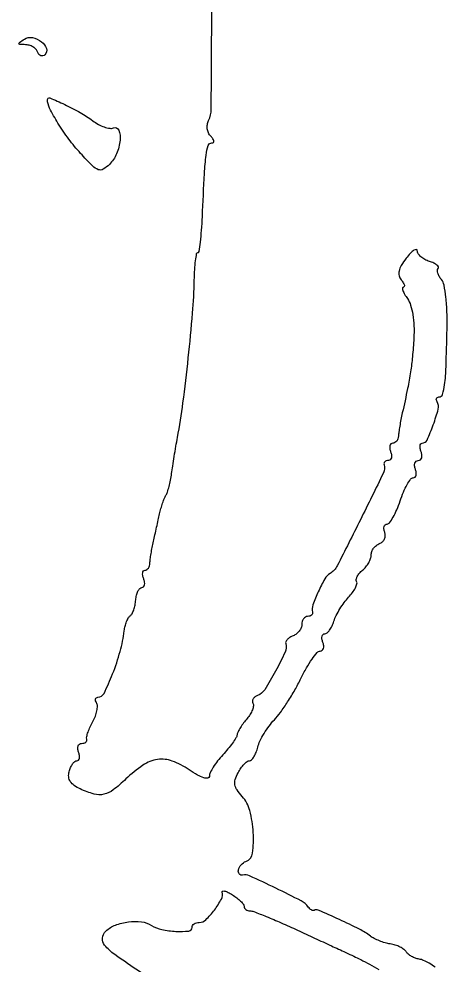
# Model space of a CAD drawing. Extents: x 0 to 367, y 0 to 579.
# Drawn here: x 236.1 to 310.3, y 267.6 to 431.5 of the extents above; entities that cross this region are included whole.
import ezdxf

# ---------------------------------------------------------------- set-up
doc = ezdxf.new("R2010")
doc.units = 0

msp = doc.modelspace()

# ---------------------------------------------------------------- linework, layer by layer
for points in [[(308.050298, 267.27012, 0.025346), (307.035079, 267.921438, 0.026182), (306.059344, 268.41387, 0.067427), (305.302132, 268.63192, -0.050902), (304.641641, 268.798774, -0.041953), (303.981744, 269.103829, -0.043646), (303.419072, 269.492177, -0.08165), (303.056697, 269.908262, 0.099399), (302.661676, 270.330828, 0.040303), (301.982677, 270.73818, 0.037838), (301.158664, 271.071288, 0.039291), (300.304121, 271.271359, -0.03222), (299.39799, 271.470052, -0.023315), (298.41876, 271.802075, -0.02369), (297.514591, 272.206822, -0.046457), (296.847531, 272.62607, 0.046079), (294.955905, 273.81695, 0.010176), (291.500337, 275.48372, 0.004107), (287.80804, 277.136396, 0.25176), (287.111803, 277.08014, -0.201681), (286.918121, 277.045721, -0.07684), (286.657922, 277.148301, -0.060058), (286.374524, 277.363241, -0.042486), (286.111803, 277.66459, 0.11533), (284.888443, 278.714082, 0.006816), (280.492842, 280.923567, 0.005328), (275.957324, 283.067037, 0.169123), (274.75, 283.182998, -0.295988), (274.169421, 283.385906, -0.227992), (274.025598, 284.05834, -0.117559), (274.498291, 284.985098, -0.125322), (275.328743, 285.572656, 0.274396), (276.456065, 286.999157, 0.047958), (276.589304, 290.56685, 0.048714), (275.993535, 294.358159, 0.121216), (274.670296, 296.812485, -0.036008), (273.790767, 297.937035, -0.105216), (273.425526, 298.845951, -0.116687), (273.480813, 299.767968, -0.049836), (273.95548, 300.916813, -0.029666), (274.445178, 301.714257, -0.036962), (274.994439, 302.388064, -0.040289), (275.523167, 302.863573, -0.164439), (275.926776, 303, 0.205502), (276.296421, 303.158624, 0.05196), (276.704383, 303.688368, 0.044346), (277.0834, 304.446137, 0.032323), (277.371335, 305.343379, -0.050819), (277.758656, 306.412892, -0.023968), (278.459584, 307.705335, -0.023462), (279.329963, 309.000286, -0.030513), (280.250101, 310.093379, 0.034002), (281.28936, 311.345597, 0.013608), (282.543413, 313.188368, 0.013393), (283.79217, 315.254999, 0.016464), (284.840512, 317.25, -0.016513), (285.79697, 319.06971, -0.023859), (286.769313, 320.604688, -0.021195), (287.652452, 321.755014, -0.221956), (288.177142, 322, 0.170685), (288.523965, 322.121948, 0.150179), (288.740324, 322.440625, 0.106283), (288.782422, 322.925857, 0.060368), (288.638374, 323.5, -0.051648), (288.483553, 324.07457, -0.093714), (288.496589, 324.559375, -0.14285), (288.669198, 324.877186, -0.199971), (288.963997, 325, 0.183433), (289.35816, 325.14964, 0.053347), (289.803095, 325.638356, 0.045883), (290.224687, 326.341285, 0.035318), (290.554948, 327.173125, -0.0393), (290.95098, 328.147949, -0.020844), (291.583471, 329.289026, -0.020617), (292.331511, 330.40856, -0.029947), (293.087755, 331.324569, 0.028945), (293.760321, 332.135909, 0.040339), (294.255951, 332.937736, 0.045955), (294.531348, 333.624924, 0.213898), (294.47643, 334.038137, -0.191292), (294.410534, 334.409626, -0.070343), (294.592894, 334.920409, -0.056805), (294.974545, 335.482044, -0.041956), (295.51101, 336.009138, 0.049516), (296.080747, 336.586072, 0.041873), (296.562609, 337.295764, 0.043783), (296.892723, 338.024646, 0.08464), (297, 338.65383, -0.091755), (297.107308, 339.233658, -0.066728), (297.422077, 339.81086, -0.06516), (297.887578, 340.298035, -0.078058), (298.436858, 340.614144, 0.097642), (298.943756, 340.932703, 0.097606), (299.291883, 341.419866, 0.098266), (299.427645, 341.999793, 0.100452), (299.329869, 342.582759, -0.058109), (299.191141, 343.125334, -0.103197), (299.223938, 343.583685, -0.148839), (299.41786, 343.884503, -0.177501), (299.732952, 344, 0.239396), (300.176329, 344.225191, 0.028828), (300.789505, 345.175, 0.029231), (301.425391, 346.46762, 0.019991), (302, 348, -0.019991), (302.574609, 349.53238, -0.029231), (303.210495, 350.825, -0.028828), (303.823671, 351.774809, -0.239396), (304.267048, 352, 0.189301), (304.579312, 352.122617, 0.145968), (304.766733, 352.440625, 0.098089), (304.7896, 352.925566, 0.054547), (304.638374, 353.5, -0.062927), (304.497466, 354.07401, -0.109632), (304.547812, 354.559375, -0.151303), (304.776585, 354.878421, -0.163532), (305.138374, 355, 0.163532), (305.500163, 355.121579, 0.151303), (305.728935, 355.440625, 0.109632), (305.779282, 355.92599, 0.062927), (305.638374, 356.5, -0.042283), (305.471865, 357.074955, -0.078337), (305.451983, 357.559375, -0.126864), (305.574632, 357.877747, -0.242254), (305.812147, 358, 0.291978), (306.651176, 358.535619, 0.021473), (307.742268, 361.178474, 0.023426), (308.594494, 363.916531, 0.204918), (308.409432, 365.146542, -0.075775), (308.270546, 365.47293, -0.152916), (308.285049, 365.749297, -0.186884), (308.447251, 365.932225, -0.119533), (308.726697, 366, 0.327497), (309.350808, 366.4579, 0.046642), (309.70517, 368.1073, 0.021235), (309.940445, 371.199335, 0.002846), (310.121906, 377.72786, 0.013897), (310.105115, 380.675824, 0.019805), (309.913937, 383.286757, 0.019171), (309.596401, 385.373158, 0.126507), (309.149495, 386.319869, -0.042833), (308.757844, 386.883701, -0.05922), (308.516383, 387.449763, -0.074649), (308.450237, 387.933596, -0.195497), (308.584036, 388.250703, 0.31754), (308.63029, 388.519416, 0.1115), (308.37462, 388.844415, 0.062514), (307.831335, 389.182975, 0.031282), (307.075361, 389.476082, -0.048108), (306.279802, 389.815701, -0.055258), (305.603105, 390.288676, -0.063532), (305.136956, 390.816447, -0.145459), (304.977764, 391.317388, 0.382497), (304.787136, 391.522238, 0.172551), (304.401776, 391.423408, 0.058699), (303.783773, 390.892164, 0.022088), (303.048178, 390.01762, 0.028705), (302.209046, 388.785128, 0.079192), (301.818298, 387.813326, 0.116433), (301.824458, 386.999998, 0.11382), (302.192859, 386.26762, -0.030247), (302.549698, 385.780511, -0.071543), (302.736355, 385.372363, -0.161108), (302.727693, 385.112944, -0.314259), (302.565741, 385, 0.419129), (302.414624, 384.84633, 0.081492), (302.491786, 384.420791, 0.045402), (302.785346, 383.785305, 0.021886), (303.267678, 383.028224, -0.079093), (303.817088, 381.899965, -0.033931), (304.196036, 380.262824, -0.0303), (304.390439, 378.306497, -0.023845), (304.370808, 376.176398, -0.008561), (304.133555, 372.976932, -0.015354), (303.813394, 370.362388, -0.012803), (303.29332, 367.474169, -0.004202), (302.383398, 363.25, 0.007054), (302.14368, 362.105468, 0.006801), (301.933217, 360.940625, 0.006747), (301.775665, 359.909716, 0.024537), (301.716731, 359.25, -0.07303), (301.626933, 358.772351, -0.084803), (301.405154, 358.367188, -0.096177), (301.088902, 358.095911, -0.130034), (300.726345, 358, 0.19079), (300.416611, 357.877347, 0.145561), (300.231326, 357.559375, 0.097465), (300.209878, 357.074454, 0.054126), (300.361626, 356.5, -0.055937), (300.511135, 355.925634, -0.100118), (300.483616, 355.440625, -0.147206), (300.289193, 355.122486, -0.184534), (299.968615, 355, 0.079506), (299.615227, 354.94345, 0.117902), (299.349365, 354.779688, 0.138536), (299.213168, 354.535443, 0.130626), (299.220711, 354.25, -0.186377), (299.104388, 352.840186, -0.002409), (295.125511, 344.721093, -0.003028), (291.120964, 336.769632, -0.137003), (289.884192, 335.428426, 0.125913), (288.976986, 334.48667, 0.022087), (287.849028, 332.277295, 0.02144), (286.918708, 329.981448, 0.139442), (286.838518, 328.75, -0.137095), (286.821248, 328.464499, -0.127727), (286.658815, 328.220312, -0.1072), (286.369958, 328.056399, -0.075785), (286, 328, 0.138107), (285.618662, 327.892621, 0.100138), (285.29375, 327.590803, 0.085896), (285.074991, 327.139376, 0.070083), (285, 326.606989, -0.096839), (284.887422, 326.031176, -0.066864), (284.55665, 325.453045, -0.06426), (284.067704, 324.960326, -0.073756), (283.490725, 324.634814, 0.047488), (282.929367, 324.355772, 0.063691), (282.489163, 323.997294, 0.079591), (282.229217, 323.6184, 0.181207), (282.200561, 323.277826, -0.177439), (282.086535, 321.7929, -0.016952), (280.441118, 318.486494, -0.017606), (278.573736, 315.305734, -0.160946), (277.348226, 314.303385, 0.068275), (276.876341, 314.043909, 0.098764), (276.558205, 313.691851, 0.123368), (276.441832, 313.305323, 0.151268), (276.535917, 312.941886, -0.175834), (276.630018, 312.490355, -0.055905), (276.454402, 311.814829, -0.047916), (276.072167, 311.046796, -0.037655), (275.521989, 310.29667, 0.019376), (274.919684, 309.535415, 0.019708), (274.381721, 308.734022, 0.01993), (273.970699, 308.002525, 0.072859), (273.800472, 307.5, -0.093691), (273.594506, 306.965788, -0.016315), (272.992947, 306.062377, -0.017218), (272.205949, 305.036776, -0.014681), (271.308656, 304.010218, 0.022492), (270.424938, 302.966749, 0.025573), (269.678168, 301.890474, 0.025985), (269.145358, 300.923217, 0.113366), (269, 300.290355, -0.371953), (268.728367, 299.975728, -0.116195), (268.055548, 300.033016, -0.051664), (266.957385, 300.522808, -0.018368), (265.498852, 301.436217, 0.060419), (262.574085, 302.942341, 0.12564), (260.040055, 303.209084, 0.112835), (257.508732, 302.227824, 0.043332), (254.560162, 299.837862, -0.028083), (252.35754, 297.938516, -0.110279), (250.741352, 297.18597, -0.122826), (249.054859, 297.233746, -0.038714), (246.668212, 298.105311, -0.045883), (245.600026, 298.715819, -0.097329), (244.942341, 299.399774, -0.118236), (244.666674, 300.188102, -0.089436), (244.73779, 301.105311, -0.039593), (244.990168, 301.830461, -0.051074), (245.337988, 302.443435, -0.06068), (245.723097, 302.865711, -0.179436), (246.085247, 303, 0.21248), (246.361327, 303.122871, 0.138659), (246.517876, 303.440625, 0.088859), (246.520279, 303.925294, 0.048567), (246.361626, 304.5, -0.06502), (246.22328, 305.073899, -0.112257), (246.280284, 305.559375, -0.151946), (246.519085, 305.878743, -0.158089), (246.893011, 306, 0.068242), (247.300479, 306.055873, 0.1067), (247.612414, 306.220312, 0.136909), (247.780022, 306.464812, 0.152375), (247.787548, 306.75, -0.129852), (247.779965, 307.176514, -0.023241), (248.007246, 307.946696, -0.023723), (248.367476, 308.846332, -0.019467), (248.833792, 309.770667, 0.035728), (249.270843, 310.711845, 0.041248), (249.544951, 311.662004, 0.045627), (249.633881, 312.488226, 0.143372), (249.487227, 313.020667, -0.063524), (249.316704, 313.395748, -0.134518), (249.306447, 313.712321, -0.19156), (249.452624, 313.919883, -0.145689), (249.721745, 314, 0.286921), (250.771117, 314.656194, 0.019274), (252.260763, 318.040966, 0.026625), (253.560742, 321.927155, 0.037848), (254.262384, 325.5, -0.032529), (254.412325, 326.308883, -0.033201), (254.665228, 327.085806, -0.035171), (254.9759, 327.726665, -0.103798), (255.300095, 328.089977, 0.11424), (255.619296, 328.462907, 0.03593), (255.912958, 329.141155, 0.033771), (256.141642, 329.969849, 0.031649), (256.262899, 330.839977, -0.039126), (256.390761, 331.666958, -0.055918), (256.640479, 332.365493, -0.071088), (256.965349, 332.843439, -0.21102), (257.319793, 333, 0.201694), (257.611908, 333.122833, 0.142305), (257.782227, 333.440625, 0.093029), (257.793745, 333.92541, 0.051204), (257.638374, 334.5, -0.04548), (257.475869, 335.074834, -0.08379), (257.467426, 335.559375, -0.133446), (257.607527, 335.877284, -0.226347), (257.864718, 336, 0.150914), (258.174537, 336.095691, 0.093619), (258.445801, 336.367188, 0.077892), (258.637793, 336.772053, 0.061905), (258.716731, 337.25, -0.023488), (258.773104, 337.896339, -0.007173), (258.918158, 338.867188, -0.007163), (259.112035, 339.951178, -0.007771), (259.332134, 341, 0.000462), (259.584539, 342.120982, 0.000293), (259.876684, 343.427667, 0.000294), (260.162027, 344.711006, 0.000545), (260.392042, 345.753759, -0.01445), (260.625532, 346.68797, -0.013397), (260.917946, 347.631244, -0.013521), (261.223231, 348.456194, -0.043051), (261.487851, 348.980343, 0.059627), (261.744168, 349.532712, 0.015176), (262.02231, 350.482091, 0.015252), (262.275676, 351.593453, 0.01491), (262.462993, 352.726583, -0.004653), (262.652211, 354.037826, -0.002247), (262.91766, 355.713434, -0.002227), (263.209984, 357.457558, -0.003197), (263.485741, 359, 0.013192), (264.430008, 364.96801, 0.006074), (265.359391, 372.781437, 0.006033), (266.091816, 380.535628, 0.014833), (266.391772, 386.249752, -0.00998), (266.469656, 388.070832, -0.016452), (266.616711, 389.604338, -0.010363), (266.800504, 390.826818, -0.365129), (267.005541, 390.999752, 0.371028), (267.216211, 391.181217, 0.006119), (267.444216, 392.835865, 0.012497), (267.646065, 394.853643, 0.007569), (267.788993, 397.25, -0.002017), (268.150939, 404.711545, -0.019046), (268.440798, 407.902463, -0.046599), (268.811072, 409.544346, -0.324705), (269.438739, 410, 0.18983), (269.698485, 410.102301, 0.251439), (269.778878, 410.338751, 0.115471), (269.624351, 410.709556, 0.040178), (269.246804, 411.153196, -0.089378), (268.852004, 411.721552, -0.073076), (268.645059, 412.433331, -0.071092), (268.648781, 413.193696, -0.076265), (268.867538, 413.903196, 0.111565), (269.318647, 415.837675, 0.0006), (269.428707, 435.186464, 0.000262), (269.507408, 455.045253, 0.415221)], [(257.129139, 266.329278, -0.006951), (252.619455, 269.439431, -0.063567), (250.870642, 271.051123, -0.206604), (250.504489, 272.27037, -0.173269), (251.107143, 273.490233, -0.100996), (252.740069, 274.531122, -0.060225), (254.983528, 275.094135, -0.060803), (257.263493, 275.103524, -0.112478), (259, 274.486614, 0.08798), (260.76573, 273.76109, 0.041343), (263.220478, 273.435883, 0.039534), (265.425423, 273.501944, 0.382643), (266, 274.142815, -0.145329), (266.097061, 274.469699, -0.099308), (266.369964, 274.748202, -0.083412), (266.778, 274.935903, -0.066274), (267.259453, 275, 0.19588), (268.390624, 275.460829, 0.038305), (269.870936, 277.146922, 0.038348), (271.077149, 279.040137, 0.19409), (271.208495, 280.260702, -0.422533), (271.308338, 280.433737, -0.129637), (271.644755, 280.430393, -0.051512), (272.240908, 280.198681, -0.021154), (272.996433, 279.770155, -0.025278), (273.763501, 279.235413, -0.03197), (274.411452, 278.663371, -0.033463), (274.874561, 278.131844, -0.163899), (275, 277.759453, 0.132297), (275.077995, 277.469838, 0.100569), (275.297307, 277.223089, 0.087878), (275.625371, 277.057091, 0.073413), (276.012108, 277, -0.092462), (276.685389, 276.87442, -0.004298), (278.85304, 276.015172, -0.006993), (281.415662, 274.93178, -0.004953), (284.262108, 273.647394, 0.000025), (287.216468, 272.27911, 0.000027), (290.108244, 270.940178, 0.000026), (292.595702, 269.788768, 0.000126), (294, 269.139254, -0.011242), (295.187867, 268.557448, -0.005047), (296.722853, 267.742597, -0.004994), (298.328261, 266.848586, -0.006773)]]:
    msp.add_lwpolyline(points, format="xyb")
for points in [[(240.553571, 425.27381, -0.121656), (240.203435, 425.078036, -0.15765), (239.838095, 425.094494, -0.13616), (239.51274, 425.330919, -0.082365), (239.279762, 425.75, 0.104721), (238.984887, 426.229119, 0.067823), (238.474888, 426.637311, 0.0638), (237.837184, 426.916076, 0.068982), (237.166667, 427.015313, -0.011802), (236.225058, 427.046199, -0.349012), (236.058024, 427.195074, -0.292776), (236.1527, 427.420004, -0.009724), (237, 427.979149, -0.193992), (238.38234, 428.231611, -0.1125), (239.942147, 427.522589, -0.144493), (240.810298, 426.339621, -0.299759)], [(248.813824, 413.845694, 0.036993), (249.794039, 413.218576, 0.040787), (250.825239, 412.765873, 0.044695), (251.758322, 412.534748, 0.130709), (252.411997, 412.604604, -0.413046), (253.331594, 412.197246, -0.120438), (253.555271, 410.495282, -0.071444), (252.944589, 408.12045, -0.098077), (251.720917, 406.292346, -0.062062), (250.629574, 405.442839, -0.229099), (249.78304, 405.368967, -0.107344), (248.788579, 406.016606, -0.009528), (246.714457, 408.196143, -0.025852), (244.684002, 410.656931, -0.022156), (242.80429, 413.440924, -0.019951), (241.358468, 416.027675, -0.117988), (241, 417.525614, -0.535159), (241.398788, 417.791495, -0.011356), (243.965618, 416.653132, -0.019145), (246.665379, 415.253007, -0.031609)]]:
    msp.add_lwpolyline(points, format="xyb", close=True)

doc.saveas('drawing.dxf')
